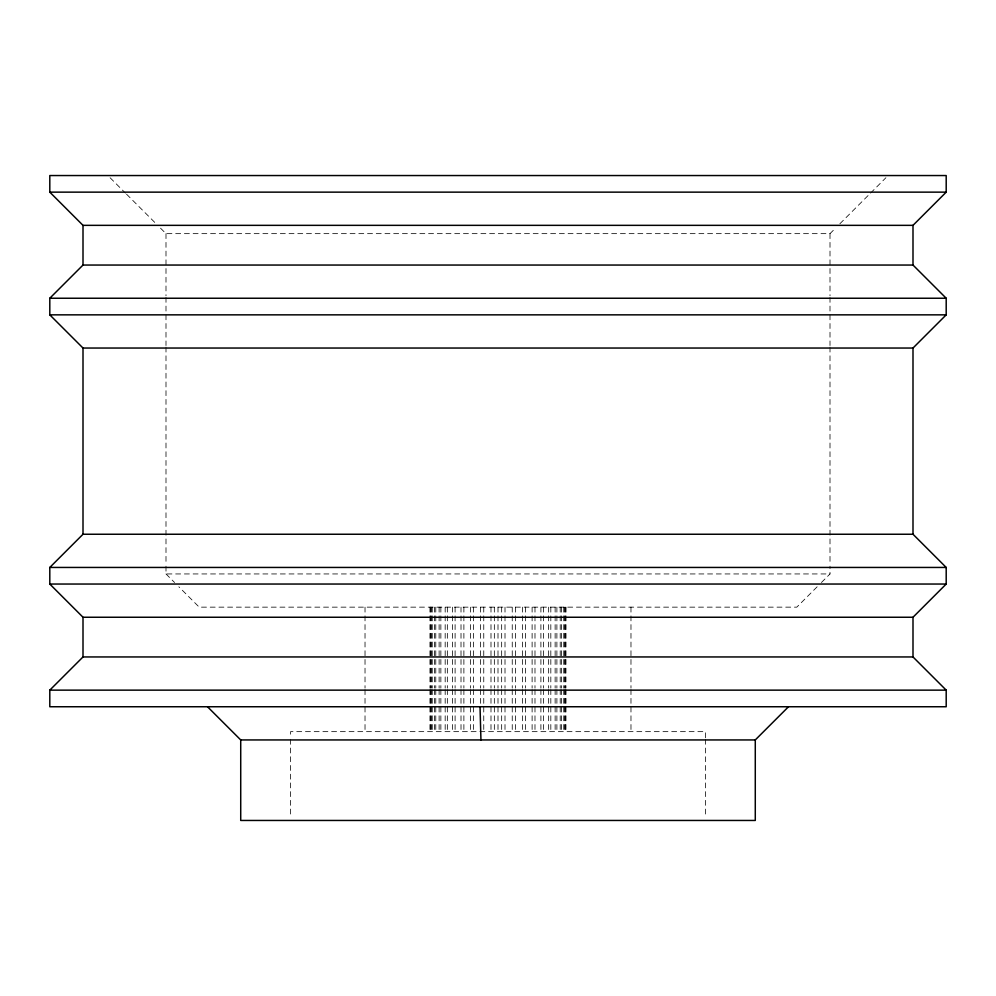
<?xml version="1.0" encoding="UTF-8"?>
<svg xmlns="http://www.w3.org/2000/svg" width="996" height="996" viewBox="0 0 996 996"><rect width="100%" height="100%" fill="white"/><g stroke="black" fill="none" stroke-linecap="round" stroke-linejoin="round"><path stroke-width="0.75" stroke-dasharray="4.98 3.74" d="M160.518 228.159L165.996 233.649L830.004 233.649L835.482 228.159M839.865 223.776L869.458 194.183M870.566 193.087L885.905 177.736M817.143 586.793L796.8 607.149L199.2 607.149L178.857 586.793M821.426 582.511L830.004 573.945L830.004 566.176M165.996 566.176L165.996 573.945L830.004 573.945M110.095 177.736L125.434 193.087M126.542 194.183L156.135 223.776M165.996 573.945L174.574 582.511M830.004 233.649L830.004 295.8M830.004 297.356L830.004 345.525M830.004 347.081L830.004 564.62M705.429 737.775L705.429 731.649L290.571 731.649L290.571 737.775M705.429 739.306L705.429 817.392M630.978 607.149L630.978 688.074M630.978 689.63L630.978 731.649M565.965 607.149L565.865 688.074M565.965 689.63L565.865 731.649M565.703 607.149L565.703 688.074M565.703 689.63L565.703 731.649M564.558 607.149L564.57 688.074M564.558 689.63L564.57 731.649M563.761 607.149L563.761 688.074M563.761 689.63L563.761 731.649M561.507 607.149L561.507 688.074M561.507 689.63L561.507 731.649M560.213 607.149L560.213 688.074M560.213 689.63L560.213 731.649M556.889 607.149L556.889 688.074M556.889 689.63L556.889 731.649M555.133 607.149L555.133 688.074M555.133 689.63L555.133 731.649M550.825 607.149L550.825 688.074M550.825 689.63L550.825 731.649M548.647 607.149L548.647 688.074M548.647 689.63L548.647 731.649M543.467 607.149L543.467 688.074M543.467 689.63L543.467 731.649M540.903 607.149L540.903 688.074M540.903 689.63L540.903 731.649M534.989 607.149L534.989 688.074M534.989 689.63L534.989 731.649M532.113 607.149L532.113 688.074M532.113 689.63L532.113 731.649M525.589 607.149L525.589 688.074M525.589 689.63L525.589 731.649M522.489 607.149L522.489 688.074M522.489 689.63L522.489 731.649M515.517 607.149L515.517 688.074M515.517 689.63L515.517 731.649M512.243 607.149L512.243 688.074M512.243 689.63L512.243 731.649M505.009 607.149L505.009 688.074M505.009 689.63L505.009 731.649M501.66 607.149L501.66 688.074M501.66 689.63L501.66 731.649M498 607.149L498 688.074M498 689.63L498 731.649M494.34 607.149L494.34 688.074M494.34 689.63L494.34 731.649M490.991 607.149L490.991 688.074M490.991 689.63L490.991 731.649M483.757 607.149L483.757 688.074M483.757 689.63L483.757 731.649M480.483 607.149L480.483 688.074M480.483 689.63L480.483 705.193M473.511 607.149L473.511 688.074M473.511 689.63L473.511 731.649M470.411 607.149L470.411 688.074M470.411 689.63L470.411 731.649M463.887 607.149L463.887 688.074M463.887 689.63L463.887 731.649M461.011 607.149L461.011 688.074M461.011 689.63L461.011 731.649M455.097 607.149L455.097 688.074M455.097 689.63L455.097 731.649M452.533 607.149L452.533 688.074M452.533 689.63L452.533 731.649M447.353 607.149L447.353 688.074M447.353 689.63L447.353 731.649M445.175 607.149L445.175 688.074M445.175 689.63L445.175 731.649M440.867 607.149L440.867 688.074M440.867 689.63L440.867 731.649M439.112 607.149L439.112 688.074M439.112 689.63L439.112 731.649M435.787 607.149L435.787 688.074M435.787 689.63L435.787 731.649M434.493 607.149L434.493 688.074M434.493 689.63L434.493 731.649M432.239 607.149L432.239 688.074M432.239 689.63L432.239 731.649M431.43 607.149L431.43 688.074M431.442 689.63L431.43 731.649M430.297 607.149L430.297 688.074M430.297 689.63L430.297 731.649M430.035 607.149L430.035 688.074M430.035 689.63L430.035 731.649M365.022 607.149L365.022 688.074M365.022 689.63L365.022 731.649M290.571 739.306L290.571 817.392M165.996 233.649L165.996 295.8M165.996 297.356L165.996 345.525M165.996 347.081L165.996 564.62"/><path stroke-width="1.49" d="M49.8 298.24L83.004 265.048L912.996 265.048L946.2 298.24L946.2 314.848L912.996 348.04L83.004 348.04L49.8 314.848L49.8 298.24L946.2 298.24M49.8 567.446L83.004 534.242L912.996 534.242L946.2 567.446L946.2 584.042L912.996 617.246L83.004 617.246L49.8 584.042L49.8 567.446L946.2 567.446M49.8 690.141L83.004 656.949L912.996 656.949L946.2 690.141L946.2 706.749L49.8 706.749L49.8 690.141L946.2 690.141M912.996 225.345L946.2 192.141L946.2 175.545L49.8 175.545L49.8 192.141L83.004 225.345L912.996 225.345L912.996 265.048M207.504 706.749L240.721 739.941L755.279 739.941L788.496 706.749M49.8 192.141L946.2 192.141M49.8 314.848L946.2 314.848M49.8 584.042L946.2 584.042M480.035 706.749L480.944 739.941M912.996 348.04L912.996 534.242M912.996 617.246L912.996 656.949M755.279 739.941L755.279 820.455L240.721 820.455L240.721 739.941M83.004 225.345L83.004 265.048M83.004 348.04L83.004 534.242M83.004 617.246L83.004 656.949"/></g></svg>
